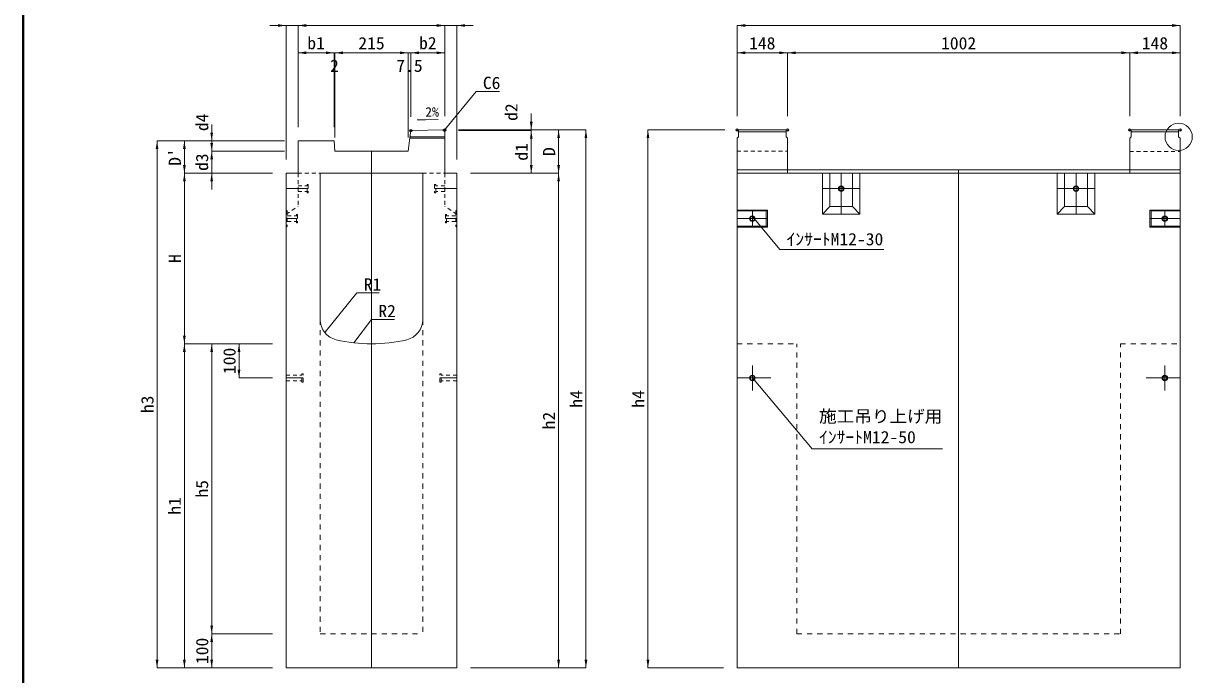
# Model space of a CAD drawing. Units: millimetres at full size. Extents: x 64173 to 81200, y -117893 to -111285.
# Drawn here: x 64573 to 67974, y -115818 to -113908 of the extents above; entities that cross this region are included whole.
import ezdxf
from ezdxf.enums import TextEntityAlignment as Align

# ---------------------------------------------------------------- set-up
doc = ezdxf.new("R2010")
doc.units = ezdxf.units.MM
doc.header["$LTSCALE"] = 15
doc.header["$PDMODE"] = 32
doc.header["$PDSIZE"] = 7.5
for name, pattern in [('USER1', [2, 1, -1]), ('USER2', [1.35, 0.75, -0.6]), ('USER3', [1.35, 0.75, -0.6])]:
    doc.linetypes.add(name, pattern=pattern)
for name, color, linetype, lineweight in [('インサート', 3, 'USER3', 9), ('作業エリア', 11, 'Continuous', 13), ('図枠', 7, 'Continuous', 5), ('寸法線', 7, 'Continuous', 13), ('引出線', 4, 'Continuous', 13), ('目地', 132, 'Continuous', 5), ('補助線', 8, 'Continuous', 13), ('集水桝', 2, 'Continuous', 13)]:
    doc.layers.add(name, color=color, linetype=linetype, lineweight=lineweight)
doc.styles.add('ＭＳ 明朝', font='')
doc.styles.get('ＭＳ 明朝').set_extended_font_data('MS Mincho')

# ---------------------------------------------------------------- blocks, each defined once
blk = doc.blocks.new('filled_arrow')
at = {"color": 0, "linetype": 'Continuous', "lineweight": -2}
blk.add_solid([(7.5, 1.25), (0, 0), (7.5, -1.25)], dxfattribs=at)

msp = doc.modelspace()

# ---------------------------------------------------------------- linework, layer by layer
at = {"layer": 'インサート'}
for p, q in [((65377.53, -114384.07), (65404.53, -114384.07)), ((65377.53, -114401.07), (65377.53, -114384.07)), ((65377.53, -114401.07), (65404.53, -114401.07)), ((65404.53, -114405.07), (65404.53, -114380.07)), ((65404.53, -114380.07), (65407.53, -114380.07)), ((65407.53, -114380.07), (65407.53, -114405.07)), ((65780.53, -114380.07), (65777.53, -114380.07)), ((65777.53, -114380.07), (65777.53, -114405.07)), ((65780.53, -114405.07), (65780.53, -114380.07)), ((65807.53, -114384.07), (65780.53, -114384.07)), ((65807.53, -114401.07), (65780.53, -114401.07)), ((65807.53, -114401.07), (65807.53, -114384.07)), ((65407.53, -114405.07), (65404.53, -114405.07)), ((65777.53, -114405.07), (65780.53, -114405.07)), ((65345.73, -114472.07), (65372.73, -114472.07)), ((65345.73, -114489.07), (65345.73, -114472.07)), ((65372.73, -114493.07), (65372.73, -114468.07)), ((65372.73, -114468.07), (65375.73, -114468.07)), ((65375.73, -114468.07), (65375.73, -114493.07)), ((65812.33, -114468.07), (65809.33, -114468.07)), ((65809.33, -114468.07), (65809.33, -114493.07)), ((65812.33, -114493.07), (65812.33, -114468.07)), ((65839.33, -114472.07), (65812.33, -114472.07)), ((65839.33, -114489.07), (65839.33, -114472.07)), ((65345.73, -114489.07), (65372.73, -114489.07)), ((65375.73, -114493.07), (65372.73, -114493.07)), ((65809.33, -114493.07), (65812.33, -114493.07)), ((65839.33, -114489.07), (65812.33, -114489.07)), ((65342.53, -114939.07), (65388.53, -114939.07)), ((65342.53, -114956.07), (65342.53, -114939.07)), ((65388.53, -114960.07), (65388.53, -114935.07)), ((65388.53, -114935.07), (65392.53, -114935.07)), ((65392.53, -114960.07), (65392.53, -114935.07)), ((65792.53, -114960.07), (65792.53, -114935.07)), ((65796.53, -114935.07), (65792.53, -114935.07)), ((65796.53, -114960.07), (65796.53, -114935.07)), ((65842.53, -114939.07), (65796.53, -114939.07)), ((65842.53, -114956.07), (65842.53, -114939.07)), ((65342.53, -114956.07), (65388.53, -114956.07)), ((65392.53, -114960.07), (65388.53, -114960.07)), ((65792.53, -114960.07), (65796.53, -114960.07)), ((65842.53, -114956.07), (65796.53, -114956.07))]:
    msp.add_line(p, q, dxfattribs=at)
at = {"layer": 'インサート', "linetype": 'Continuous', "lineweight": 5}
for centre, radius in [((66968.04, -114392.57), 8), ((66968.04, -114392.57), 6), ((67656.04, -114392.57), 8), ((67656.04, -114392.57), 6), ((66708.04, -114480.57), 8), ((66708.04, -114480.57), 6), ((67916.04, -114480.57), 8), ((67916.04, -114480.57), 6), ((66708.04, -114947.57), 8), ((66708.04, -114947.57), 6), ((67916.04, -114947.57), 8), ((67916.04, -114947.57), 6)]:
    msp.add_circle(centre, radius, dxfattribs=at)
at = {"layer": '作業エリア'}
for p, q in [((65801.53, -114220.69), (65807.53, -114220.57)), ((65807.53, -114220.57), (65807.53, -114226.57))]:
    msp.add_line(p, q, dxfattribs=at)
for p in [(65707.53, -114222.57), (65807.53, -114220.57), (66663.04, -114220.57), (66811.04, -114220.57), (67813.04, -114220.57), (67961.04, -114220.57)]:
    msp.add_point(p, dxfattribs=at)
at = {"layer": '図枠', "lineweight": 40}
msp.add_line((64572.56, -117692.55), (64572.56, -112152.55), dxfattribs=at)
msp.add_line((64572.56, -117692.55), (64572.56, -112152.55), dxfattribs=at)
at = {"layer": '寸法線'}
for p, q in [((65425.53, -113914.41), (65294.53, -113914.41)), ((65342.53, -114307.57), (65342.53, -113914.41)), ((65377.53, -113914.41), (65807.53, -113914.41)), ((65377.53, -114212.57), (65377.53, -113914.41)), ((65377.53, -114212.57), (65377.53, -113914.41)), ((65759.53, -113914.41), (65890.53, -113914.41)), ((65807.53, -114180.57), (65807.53, -113914.41)), ((65807.53, -114180.57), (65807.53, -113914.41)), ((65842.53, -114307.57), (65842.53, -113914.41)), ((66663.04, -113914.41), (67961.04, -113914.41)), ((66663.04, -114180.57), (66663.04, -113914.41)), ((67961.04, -114180.57), (67961.04, -113914.41)), ((65377.53, -113994.41), (65482.98, -113994.41)), ((65377.53, -114212.57), (65377.53, -113994.41)), ((65434.98, -113994.41), (65533.03, -113994.41)), ((65482.98, -114212.57), (65482.98, -113994.41)), ((65482.98, -114212.57), (65482.98, -113994.41)), ((65485.03, -113994.41), (65700.03, -113994.41)), ((65485.03, -114242.57), (65485.03, -113994.41)), ((65485.03, -114242.57), (65485.03, -113994.41)), ((65652.03, -113994.41), (65755.53, -113994.41)), ((65700.03, -114242.57), (65700.03, -113994.41)), ((65700.03, -114242.57), (65700.03, -113994.41)), ((65707.53, -113994.41), (65807.53, -113994.41)), ((65707.53, -114182.57), (65707.53, -113994.41)), ((65707.53, -114182.57), (65707.53, -113994.41)), ((65807.53, -114180.57), (65807.53, -113994.41)), ((66663.04, -113994.41), (66811.04, -113994.41)), ((66663.04, -114180.57), (66663.04, -113994.41)), ((66811.04, -114180.57), (66811.04, -113994.41)), ((66811.04, -113994.41), (67813.04, -113994.41)), ((66811.04, -114180.57), (66811.04, -113994.41)), ((67813.04, -114180.57), (67813.04, -113994.41)), ((67813.04, -113994.41), (67961.04, -113994.41)), ((67813.04, -114180.57), (67813.04, -113994.41)), ((67961.04, -114180.57), (67961.04, -113994.41)), ((66060.54, -114270.57), (66060.54, -114172.57)), ((65124.51, -114330.57), (65124.51, -114204.57)), ((65847.53, -114220.57), (66060.54, -114220.57)), ((65847.53, -114220.57), (66220.54, -114220.57)), ((65847.53, -114220.57), (66140.54, -114220.57)), ((65847.53, -114222.57), (66060.54, -114222.57)), ((65847.53, -114222.57), (66060.54, -114222.57)), ((66060.54, -114347.57), (66060.54, -114222.57)), ((66140.54, -114347.57), (66140.54, -114220.57)), ((66220.54, -114220.57), (66220.54, -115797.57)), ((66402.25, -114220.57), (66402.25, -115797.57)), ((66627.54, -114220.57), (66402.25, -114220.57)), ((64964.51, -115797.57), (64964.51, -114252.57)), ((65337.53, -114252.57), (64964.51, -114252.57)), ((65044.51, -114252.57), (65044.51, -114347.57)), ((65337.53, -114252.57), (65044.51, -114252.57)), ((65124.51, -114234.57), (65124.51, -114395.57)), ((65337.53, -114252.57), (65124.51, -114252.57)), ((65337.53, -114282.57), (65124.51, -114282.57)), ((65337.53, -114282.57), (65124.51, -114282.57)), ((65302.53, -114347.57), (65044.51, -114347.57)), ((65044.51, -114347.57), (65044.51, -114847.57)), ((65302.53, -114347.57), (65044.51, -114347.57)), ((65302.53, -114347.57), (65124.51, -114347.57)), ((65882.53, -114347.57), (66140.54, -114347.57)), ((65882.53, -114347.57), (66060.54, -114347.57)), ((65882.53, -114347.57), (66140.54, -114347.57)), ((66140.54, -114347.57), (66140.54, -115797.57)), ((65302.53, -114847.57), (65044.51, -114847.57)), ((65044.51, -114847.57), (65044.51, -115797.57)), ((65302.53, -114847.57), (65044.51, -114847.57)), ((65124.51, -114847.57), (65124.51, -115697.57)), ((65302.53, -114847.57), (65124.51, -114847.57)), ((65204.51, -114947.57), (65204.51, -114847.57)), ((65302.53, -114847.57), (65204.51, -114847.57)), ((65302.53, -114947.57), (65204.51, -114947.57)), ((65124.51, -115697.57), (65124.51, -115797.57)), ((65302.53, -115697.57), (65124.51, -115697.57)), ((65302.53, -115697.57), (65124.51, -115697.57)), ((65302.53, -115797.57), (64964.51, -115797.57)), ((65302.53, -115797.57), (65044.51, -115797.57)), ((65302.53, -115797.57), (65124.51, -115797.57)), ((65882.53, -115797.57), (66220.54, -115797.57)), ((65882.53, -115797.57), (66140.54, -115797.57)), ((66623.04, -115797.57), (66402.25, -115797.57))]:
    msp.add_line(p, q, dxfattribs=at)
at = {"layer": '引出線'}
for points in [[(65804.53, -114223.63), (65898.66, -114107.79), (65967, -114107.79)], [(65725.98, -114191.08), (65750.33, -114190.6), (65788.25, -114189.84)], [(66708.04, -114474.57), (66788.09, -114570.83), (67093.21, -114570.83)], [(65455.46, -114814.25), (65549.59, -114698.42), (65615.26, -114698.42)], [(65541.05, -114844.62), (65592.53, -114776.43), (65660.25, -114776.43)], [(66708.04, -114947.57), (66883.28, -115155.13), (67264.72, -115155.13)]]:
    msp.add_lwpolyline(points, dxfattribs=at)
msp.add_circle((67956.54, -114240.57), 40, dxfattribs=at)
at = {"layer": '目地'}
for p, q in [((65807.53, -114244.57), (65704.78, -114244.57)), ((65807.53, -114240.57), (65705.28, -114240.57))]:
    msp.add_line(p, q, dxfattribs=at)
at = {"layer": '補助線'}
for p, q in [((65592.53, -114282.57), (65592.53, -115797.57)), ((67961.04, -114337.57), (66663.04, -114337.57)), ((66968.04, -114467.57), (66968.04, -114347.57)), ((67312.04, -114337.57), (67312.04, -115797.57)), ((67656.04, -114467.57), (67656.04, -114347.57)), ((65377.53, -114392.57), (65342.53, -114392.57)), ((65377.53, -114392.57), (65407.53, -114392.57)), ((65807.53, -114392.57), (65777.53, -114392.57)), ((65842.53, -114392.57), (65807.53, -114392.57)), ((66913.04, -114392.57), (67023.04, -114392.57)), ((67711.04, -114392.57), (67601.04, -114392.57)), ((66708.04, -114505.07), (66708.04, -114456.07)), ((67916.04, -114505.07), (67916.04, -114456.07)), ((65342.53, -114480.57), (65375.73, -114480.57)), ((65345.73, -114480.57), (65375.73, -114480.57)), ((65842.53, -114480.57), (65809.33, -114480.57)), ((65839.33, -114480.57), (65809.33, -114480.57)), ((66752.04, -114480.57), (66663.04, -114480.57)), ((67872.04, -114480.57), (67961.04, -114480.57)), ((66708.04, -114984.57), (66708.04, -114910.57)), ((67916.04, -114984.57), (67916.04, -114910.57)), ((65342.53, -114947.57), (65392.53, -114947.57)), ((65842.53, -114947.57), (65792.53, -114947.57)), ((66762.54, -114947.57), (66663.04, -114947.57)), ((67861.54, -114947.57), (67961.04, -114947.57))]:
    msp.add_line(p, q, dxfattribs=at)
at = {"layer": '補助線', "linetype": 'USER2', "lineweight": 9}
for p, q in [((65377.53, -114347.57), (65442.53, -114347.57)), ((65742.53, -114347.57), (65807.53, -114347.57))]:
    msp.add_line(p, q, dxfattribs=at)
at = {"layer": '集水桝'}
for p, q in [((65700.03, -114282.57), (65706.88, -114227.72)), ((65801.53, -114220.69), (65712.72, -114222.47)), ((65801.53, -114220.69), (65807.53, -114226.57)), ((65807.53, -114347.57), (65807.53, -114226.57)), ((66667.54, -114220.57), (66806.54, -114220.57)), ((66667.54, -114240.57), (66667.54, -114220.57)), ((66806.54, -114240.57), (66806.54, -114220.57)), ((67817.54, -114220.57), (67956.54, -114220.57)), ((67817.54, -114240.57), (67817.54, -114220.57)), ((67956.54, -114240.57), (67956.54, -114220.57)), ((65377.53, -114347.57), (65377.53, -114252.57)), ((65377.53, -114252.57), (65482.98, -114252.57)), ((65482.98, -114252.57), (65485.03, -114282.57)), ((66667.54, -114240.57), (66663.04, -114244.57)), ((66663.04, -115797.57), (66663.04, -114244.57)), ((66806.54, -114240.57), (66811.04, -114244.57)), ((66811.04, -114347.57), (66811.04, -114244.57)), ((67817.54, -114240.57), (67813.04, -114244.57)), ((67813.04, -114347.57), (67813.04, -114244.57)), ((67956.54, -114240.57), (67961.04, -114244.57)), ((67961.04, -115797.57), (67961.04, -114244.57)), ((65485.03, -114282.57), (65700.03, -114282.57)), ((65342.53, -114347.57), (65342.53, -115797.57)), ((65342.53, -114347.57), (65377.53, -114347.57)), ((65442.53, -114347.57), (65742.53, -114347.57)), ((65442.53, -114347.57), (65442.53, -114777.04)), ((65742.53, -114347.57), (65742.53, -114777.04)), ((65807.53, -114347.57), (65842.53, -114347.57)), ((65842.53, -114347.57), (65842.53, -115797.57)), ((66663.04, -114347.57), (67961.04, -114347.57)), ((66913.04, -114467.57), (66913.04, -114347.57)), ((67023.04, -114347.57), (67023.04, -114467.57)), ((67601.04, -114347.57), (67601.04, -114467.57)), ((67711.04, -114467.57), (67711.04, -114347.57)), ((67023.04, -114467.57), (66913.04, -114467.57)), ((67601.04, -114467.57), (67711.04, -114467.57)), ((65342.53, -115797.57), (65842.53, -115797.57)), ((66663.04, -115797.57), (67961.04, -115797.57))]:
    msp.add_line(p, q, dxfattribs=at)
at = {"layer": '集水桝', "lineweight": 5}
for p, q in [((66667.54, -114226.57), (66806.54, -114226.57)), ((67817.54, -114226.57), (67956.54, -114226.57)), ((66934.54, -114444.57), (66934.54, -114347.57)), ((67001.54, -114347.57), (67001.54, -114444.57)), ((67622.54, -114347.57), (67622.54, -114444.57)), ((67689.54, -114444.57), (67689.54, -114347.57)), ((66663.04, -114458.07), (66748.04, -114458.07)), ((66752.04, -114456.07), (66748.04, -114458.07)), ((66748.04, -114458.07), (66748.04, -114503.07)), ((66913.04, -114467.57), (66934.54, -114444.57)), ((67001.54, -114444.57), (66934.54, -114444.57)), ((67023.04, -114467.57), (67001.54, -114444.57)), ((67601.04, -114467.57), (67622.54, -114444.57)), ((67622.54, -114444.57), (67689.54, -114444.57)), ((67711.04, -114467.57), (67689.54, -114444.57)), ((67872.04, -114456.07), (67876.04, -114458.07)), ((67961.04, -114458.07), (67876.04, -114458.07)), ((67876.04, -114458.07), (67876.04, -114503.07)), ((66748.04, -114503.07), (66663.04, -114503.07)), ((66752.04, -114505.07), (66748.04, -114503.07)), ((67872.04, -114505.07), (67876.04, -114503.07)), ((67876.04, -114503.07), (67961.04, -114503.07))]:
    msp.add_line(p, q, dxfattribs=at)
at = {"layer": '集水桝', "linetype": 'USER3', "lineweight": 9}
for p, q in [((66663.04, -114282.57), (66811.04, -114282.57)), ((67813.04, -114284.07), (67961.04, -114284.07)), ((65345.73, -114458.07), (65342.53, -114456.07)), ((65345.73, -114458.07), (65345.73, -114503.07)), ((65839.33, -114458.07), (65842.53, -114456.07)), ((65839.33, -114458.07), (65839.33, -114503.07)), ((65345.73, -114503.07), (65342.53, -114505.07)), ((65839.33, -114503.07), (65842.53, -114505.07))]:
    msp.add_line(p, q, dxfattribs=at)
at = {"layer": '集水桝', "linetype": 'USER2', "lineweight": 9}
for p, q in [((65377.53, -114347.57), (65377.53, -114444.57)), ((65807.53, -114347.57), (65807.53, -114444.57)), ((65342.53, -114467.57), (65377.53, -114444.57)), ((65842.53, -114467.57), (65807.53, -114444.57))]:
    msp.add_line(p, q, dxfattribs=at)
at = {"layer": '集水桝', "lineweight": 9}
for p, q in [((66663.04, -114456.07), (66752.04, -114456.07)), ((66752.04, -114456.07), (66752.04, -114505.07)), ((67961.04, -114456.07), (67872.04, -114456.07)), ((67872.04, -114456.07), (67872.04, -114505.07)), ((66752.04, -114505.07), (66663.04, -114505.07)), ((67872.04, -114505.07), (67961.04, -114505.07))]:
    msp.add_line(p, q, dxfattribs=at)
at = {"layer": '集水桝', "linetype": 'USER1'}
for p, q in [((65442.53, -114777.04), (65442.53, -115697.57)), ((65742.53, -114777.04), (65742.53, -115697.57)), ((66663.04, -114847.57), (66838.04, -114847.57)), ((66838.04, -115697.57), (66838.04, -114847.57)), ((67786.04, -114847.57), (67961.04, -114847.57)), ((67786.04, -115697.57), (67786.04, -114847.57)), ((65442.53, -115697.57), (65742.53, -115697.57)), ((66838.04, -115697.57), (67786.04, -115697.57))]:
    msp.add_line(p, q, dxfattribs=at)
at = {"layer": '集水桝'}
for centre, radius, start, end in [((65712.84, -114228.47), 6, 91.14576, 172.87498), ((65502.53, -114777.04), 60, 180, 256.65764), ((65682.53, -114777.04), 60, 283.34236, 0), ((65592.53, -114397.57), 450, 256.65764, 283.34236)]:
    msp.add_arc(centre, radius, start, end, dxfattribs=at)

# ---------------------------------------------------------------- block references
at = {"layer": '寸法線', "xscale": 3.2, "yscale": 3.2}
for p, rotation in [((65342.53, -113914.41), 180), ((65807.53, -113914.41), 180), ((65807.53, -113914.41), 180), ((67961.04, -113914.41), 180), ((65482.98, -113994.41), 180), ((65482.98, -113994.41), 180), ((65700.03, -113994.41), 180), ((65700.03, -113994.41), 180), ((65807.53, -113994.41), 180), ((66811.04, -113994.41), 180), ((67813.04, -113994.41), 180), ((67961.04, -113994.41), 180), ((66060.54, -114220.57), 90), ((65124.51, -114252.57), 90), ((66060.54, -114222.57), 270), ((66060.54, -114222.57), 270), ((66140.54, -114220.57), 270), ((66220.54, -114220.57), 270), ((66402.25, -114220.57), 270), ((64964.51, -114252.57), 270), ((65044.51, -114252.57), 270), ((65124.51, -114282.57), 90), ((65124.51, -114282.57), 270), ((65044.51, -114347.57), 90), ((66060.54, -114347.57), 90), ((66140.54, -114347.57), 90), ((65044.51, -114347.57), 270), ((65124.51, -114347.57), 270), ((66140.54, -114347.57), 270), ((65044.51, -114847.57), 90), ((65044.51, -114847.57), 270), ((65124.51, -114847.57), 270), ((65204.51, -114847.57), 270), ((65204.51, -114947.57), 90), ((65124.51, -115697.57), 90), ((65124.51, -115697.57), 270), ((64964.51, -115797.57), 90), ((65044.51, -115797.57), 90), ((65124.51, -115797.57), 90), ((66140.54, -115797.57), 90), ((66220.54, -115797.57), 90), ((66402.25, -115797.57), 90)]:
    msp.add_blockref('filled_arrow', p, dxfattribs=dict(at, rotation=rotation))
for p in [(65377.53, -113914.41), (65377.53, -113914.41), (65842.53, -113914.41), (66663.04, -113914.41), (65377.53, -113994.41), (65485.03, -113994.41), (65485.03, -113994.41), (65707.53, -113994.41), (65707.53, -113994.41), (66663.04, -113994.41), (66811.04, -113994.41), (67813.04, -113994.41)]:
    msp.add_blockref('filled_arrow', p, dxfattribs=at)
at = {"layer": '引出線'}
for p, xscale, yscale, rotation in [((65725.98, -114191.08), 0.08, 0.08, 1.1), ((65804.53, -114223.63), 0.133, 0.133, 50.9), ((66708.04, -114474.57), 0.133, 0.133, 309.7), ((65455.46, -114814.25), 0.133, 0.133, 50.9), ((65541.05, -114844.62), 0.133, 0.133, 53), ((66708.04, -114947.57), 0.133, 0.133, 310.2)]:
    msp.add_blockref('filled_arrow', p, dxfattribs=dict(at, xscale=xscale, yscale=yscale, rotation=rotation))

# ---------------------------------------------------------------- texts
at = {"layer": '寸法線', "style": 'ＭＳ 明朝', "width": 1.05}
for s, p in [('b1', (65430.25, -113966)), ('215', (65592.53, -113966.41)), ('b2', (65757.53, -113966)), ('148', (66737.04, -113966.41)), ('1002', (67312.04, -113966.41)), ('148', (67887.04, -113966.41)), ('2', (65484, -114032.41)), ('7.5', (65703.78, -114032.41))]:
    msp.add_text(s, height=36.03, dxfattribs=at).set_placement(p, align=Align.MIDDLE_CENTER)
for s, p in [('d2', (66002.13, -114168.36)), ('d4', (65096.51, -114198.28)), ('d1', (66032.13, -114285.07)), ("D'", (65016.51, -114300.07)), ('d3', (65096.1, -114315.07)), ('D', (66112.54, -114284.07)), ('H', (65016.51, -114597.57)), ('100', (65176.51, -114897.57)), ('h3', (64936.1, -115025.07)), ('h4', (66192.13, -115009.07)), ('h4', (66373.84, -115009.07)), ('h2', (66112.13, -115072.57)), ('h5', (65096.1, -115272.57)), ('h1', (65016.1, -115322.57)), ('100', (65096.51, -115747.57))]:
    msp.add_text(s, height=36.03, rotation=90, dxfattribs=at).set_placement(p, align=Align.MIDDLE_CENTER)
at = {"layer": '引出線', "style": 'ＭＳ 明朝', "width": 1.05}
for s, p in [('C6', (65918.66, -114064.59)), ('ｲﾝｻｰﾄM12-30', (66808.09, -114522.69)), ('R1', (65569.59, -114655.22)), ('R2', (65612.53, -114733.23))]:
    msp.add_text(s, height=36.03, dxfattribs=at).set_placement(p, align=Align.TOP_LEFT)
msp.add_text('2%', height=28.02, rotation=1.146, dxfattribs=at).set_placement((65749.6, -114154.12), align=Align.TOP_LEFT)
for s, p in [('施工吊り上げ用', (66903.28, -115088.73)), ('ｲﾝｻｰﾄM12-50', (66903.28, -115149.75))]:
    msp.add_text(s, height=36.03, dxfattribs=at).set_placement(p, align=Align.BOTTOM_LEFT)

doc.saveas('drawing.dxf')
